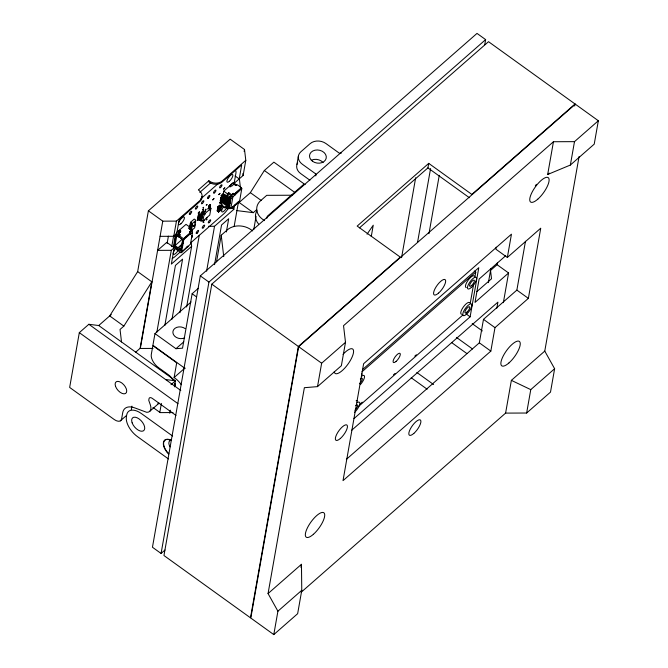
<?xml version="1.0" encoding="UTF-8"?>
<svg xmlns="http://www.w3.org/2000/svg" width="668" height="668" viewBox="0 0 668 668"><rect width="100%" height="100%" fill="white"/><g stroke="black" fill="none" stroke-linecap="round" stroke-linejoin="round"><path stroke-width="1" d="M201.41 220.139L201.06 221.108L202.755 213.484C209.443 208.633 203.114 212.332 205.368 211.347M203.389 209.117L202.897 209.794L203.548 209.343M203.69 220.899C202.12 221.016 205.493 220.056 203.581 220.59M205.661 209.71C204.074 209.911 207.481 208.817 205.552 209.41M207.322 217.701C207.506 216.382 206.086 219.371 207.155 217.451M209.109 206.721L209.201 206.195L208.541 206.788L209.243 206.579L210.053 204.717C207.122 205.61 212.416 209.243 208.909 206.32M181.028 238.693L182.865 240.012L175.759 233.95L178.197 236.038L178.256 235.361L176.435 234.435M173.463 246.016L173.63 245.34L173.53 246.584L176.026 247.995M230.109 186.572C229.959 184.861 232.322 183.074 233.767 182.965L234.443 183.449L234.268 184.234L235.253 184.752L234.443 183.449M230.076 202.68L229.909 203.356L229.867 202.947M190.756 223.947C190.697 225.341 189.219 226.001 191.415 227.713C193.778 228.748 188.117 231.12 190.246 227.446M190.096 224.598L191.741 225.842C191.273 227.295 193.394 226.018 191.415 227.713M179.099 249.64L180.936 250.968L181.07 249.932L179.634 248.897L179.007 250.133L177.371 248.396L182.406 243.711M195.574 222.427C195.006 220.958 194.839 229.734 193.803 225.425M174.39 386.856L175.467 380.777L98.722 325.533L88.852 324.289L79.317 332.647L69.656 387.432L114.22 419.512A8.459 4.534 48.8 0 0 121.618 418.911L122.712 412.732A20.675 11.089 48.8 0 1 134.702 407.872L146.651 412.29A11.239 6.029 48.8 0 0 150.342 404.891L148.755 400.316L149.047 398.671A3.757 2.021 48.8 0 1 152.337 398.395L175.96 415.404M137.666 271.625L151.828 281.821L123.847 326.126L109.686 315.922L137.666 271.625L148.388 210.812L230.143 139.169L244.521 149.515L245.791 160.337L243.119 175.509L233.925 183.5M151.828 281.821L140.105 348.304L135.495 352.345M148.388 210.812L162.767 221.158L140.313 348.462L153.014 348.412M131.312 409.668L131.938 406.136M167.142 243.327L168.411 236.155M191.015 302.011L154.976 333.599L152.905 345.289L184.986 368.385M171.743 246.642L173.73 235.37M156.88 332.054L171.292 250.316L174.239 247.728L166.766 242.35L157.615 250.375L171.292 250.316M160.086 236.338L173.763 236.28L176.444 221.108L200.041 200.433A9.21 7.139 10 0 0 198.839 190.238L198.404 189.929L208.875 180.752L209.309 181.061A9.21 7.139 10 0 0 222.194 181.011L245.791 160.337M173.53 246.584L173.546 245.548M173.939 246.35L173.697 245.624M176.001 234.652L175.216 234.877L173.738 245.406M174.097 246.041L176.026 235.086L176.845 235.286L175.033 245.582L174.097 246.041L177.371 248.396M174.206 247.068L174.674 246.492M174.239 247.728L171.35 264.111L191.641 246.325L191.182 242.392M174.323 246.96L174.406 246.492M176.469 234.794L176.628 234.293M176.736 234.794L176.811 234.326M174.916 247.193L174.999 246.726L175.701 247.761M177.062 235.027L177.137 234.56M175.041 247.477L175.058 246.868M177.187 235.311L177.204 234.702M175.333 247.686L175.417 247.218M177.479 235.52L177.554 235.052M178.256 235.361L179.116 235.988L180.068 235.144L178.197 233.8L180.585 231.712L179.333 230.811L178.289 231.37L179.249 231.278M175.517 247.728L175.601 247.252M177.663 235.562L177.738 235.094M177.847 235.595L177.93 235.128M178.54 231.278L178.623 230.811M178.114 234.268L178.323 233.099L180.711 231.011L179.458 230.109L186.021 224.364L189.712 227.02L189.503 228.189L192.384 230.26L192.092 231.896M176.886 248.613L175.926 248.312L176.16 247.594M179.166 231.771L179.458 230.109M176.36 248.621L176.97 248.145L176.811 249.732L180.978 252.738L187.875 246.225L186.364 247.544M178.59 235.988L179.032 236.455L180.193 234.443L178.323 233.099M176.97 248.145L176.811 249.732M179.241 235.278L179.082 236.864L179.032 236.455M180.502 232.18L180.711 231.011M164.846 325.425L175.425 265.413L182.581 259.142L172.002 319.154M182.957 242.96L181.604 244.739L182.873 243.428M182.022 242.4L182.105 241.933M180.936 250.968L182.882 239.637M180.978 252.738L182.589 250.851M181.078 252.178L181.512 252.487L183.792 239.57L183.458 238.701L190.246 232.748L189.729 231.596L191.273 230.243L188.401 228.172L189.712 227.02M189.729 231.596L189.52 232.773L192.384 230.26M191.273 230.243L191.073 231.412L192.509 232.447L190.271 234.41L190.246 232.748M181.512 252.487L190.447 244.146L192.509 232.447M159.786 412.498L161.397 403.389M179.934 312.724L191.641 246.325M197.444 220.156C198.53 217.568 200.275 221.392 201.335 219.346L201.678 219.588C200.567 222.01 198.839 218.119 197.786 220.407L197.536 219.638L198.905 218.444L200.617 219.263L201.193 218.595L199.114 217.877L197.653 218.987L197.995 219.238L197.745 218.469C198.997 215.772 200.943 220.181 202.095 217.25L201.744 217M197.653 218.987L197.745 218.469M200.525 217.442C202.847 218.862 198.697 216.549 198.204 218.069L197.953 217.292C198.697 214.086 201.11 218.411 201.602 216.248L202.396 215.555L202.045 215.313M201.602 216.248L199.532 215.539L198.413 216.9L198.154 216.123L199.523 214.937L201.235 215.756L201.811 215.079L199.74 214.37L198.271 215.48L198.613 215.731L198.363 214.954C199.44 212.357 201.185 216.19 202.254 214.144L202.596 214.386C201.928 216.298 199.264 214.637 199.273 214.161M198.271 215.48L198.363 214.954M197.786 220.407L197.887 219.881C198.93 217.601 200.659 221.492 201.769 219.071L201.427 218.82M198.204 218.069L197.953 217.292M198.354 219.363C198.813 217.217 201.143 221.425 201.886 218.419L201.544 218.177M198.655 217.668C198.638 218.144 201.31 219.805 201.978 217.902L201.636 217.651M198.062 216.649L198.972 215.856C199.431 213.71 201.761 217.918 202.504 214.912L202.162 214.662M198.697 219.613L198.788 219.087M198.905 218.444L198.997 217.918M199.106 217.275C199.348 215.472 201.419 219.613 202.187 216.724L201.845 216.482M199.314 216.106L199.406 215.58M199.523 214.937L199.615 214.411M198.822 219.572L198.914 219.046M199.022 218.403L199.114 217.877M199.231 217.234L199.323 216.708M199.44 216.065L199.532 215.539M199.64 214.887L199.74 214.37M198.955 219.605L199.198 218.753M199.156 218.436L199.398 217.584M199.365 217.267C199.206 214.929 198.763 218.202 199.607 216.415M199.573 216.098L199.816 215.246M199.774 214.929L200.016 214.077M199.223 219.346L199.314 218.82M199.423 218.177L199.523 217.651M199.932 215.313L198.972 215.856M200.049 214.662L200.141 214.144M200.024 220.306L200.116 219.78M200.483 217.209L200.149 219.137L202.88 221.1L209.752 215.071L210.946 208.324L209.568 206.963M200.642 216.799L200.734 216.273M200.851 215.63L201.335 212.391L203.631 210.378M200.291 220.039L200.383 219.521M200.5 218.87L200.592 218.352M200.701 217.701L199.724 216.482M201.001 216.006L201.043 216.574L201.26 216.006M201.118 215.363L201.21 214.837M200.542 220.039L200.634 219.513M200.751 218.87L200.843 218.344M200.959 217.693L202.304 216.081L201.953 215.831M201.369 215.355L201.46 214.837M200.893 220.281L200.984 219.764M201.177 220.248L201.703 217.242M202.062 215.238L202.412 213.234L205.276 210.721M181.287 384.701A15.038 8.066 48.8 0 0 174.106 377.537L176.703 362.824L152.847 345.648L151.285 354.508A11.272 6.054 48.8 0 0 158.667 367.734L168.044 374.481A11.272 6.054 48.8 0 1 173.296 380.117M186.614 307.029L199.264 235.295M208.875 180.752L209.109 182.197A9.21 7.139 10 0 0 221.993 182.147L241.691 164.896L239.211 178.932L235.061 175.943M202.88 221.1L204.066 214.353L210.946 208.324M169.747 413.191L170.282 410.152M198.371 288.275L192.133 293.745L182.539 348.17L175.96 348.704L154.976 333.599M208.992 206.136L209.142 205.51M209.017 206.637L209.109 206.111M210.053 204.717L210.303 205.485L209.393 206.278M210.094 206.654L209.844 205.886M210.303 205.485L210.395 204.959M210.094 207.498L210.186 206.971M210.395 207.264L209.493 205.761L210.453 207.948L210.487 206.738M210.036 210.286L210.078 209.076M484.734 44.731L485.636 39.612L477.01 33.4L200.308 275.876L152.454 547.251L161.08 553.463L165.004 550.023M217.776 207.715C218.294 204.684 219.972 212.641 221.275 206.804M206.596 271.225L214.52 226.285L233.85 209.343L234.577 205.243M221.4 202.421C224.214 203.339 224.607 201.11 221.484 201.953L219.906 203.155L220.006 202.337L221.692 200.993L221.609 201.46M220.315 200.817L220.415 199.991C225.634 195.607 216.791 203.531 221.818 200.083L221.893 199.615C225.016 198.772 224.623 201.001 221.818 200.083M222.227 197.745L224.64 197.352L222.31 197.277L220.732 198.479L220.832 197.653L222.511 196.317L222.436 196.784M222.636 195.407C225.45 196.325 225.842 194.087 222.72 194.939L221.141 196.142L221.242 195.315L222.928 193.97M218.57 211.848L219.229 208.099L221.325 206.128L220.031 205.134L217.793 207.063L217.217 210.871L218.57 211.956M221.325 206.128L220.799 210.028L218.628 211.948L219.246 208.575M220.791 209.552L218.962 211.297M219.939 205.185C220.34 205.994 219.221 205.076 217.877 207.13L220.089 205.243M220.498 203.214L221.484 201.953M220.908 200.876L221.893 199.615M221.325 198.538L222.31 197.277M221.734 196.2L222.72 194.939M221.434 201.076L219.906 203.155M221.768 199.206L221.851 198.738M222.26 196.4L220.732 198.479M222.678 194.062L222.753 194.455M219.321 208.717L221.392 206.688L219.371 208.8M228.59 205.702L222.018 200.976L222.185 200.041L228.757 204.767L228.59 205.702L229.825 205.026L230.151 203.147L228.757 204.767M229.007 203.364L222.436 198.638L222.603 197.695L229.166 202.429L229.007 203.364L230.235 202.68L230.56 200.809L229.166 202.429M229.416 201.026L222.845 196.292L223.012 195.357L229.583 200.091L229.416 201.026L230.644 200.342L230.978 198.471L229.583 200.091M223.755 191.148L223.262 193.954L230.226 198.738L231.061 198.004L231.637 194.73L233.19 193.369L234.677 193.67L241.465 187.716L237.299 184.719L235.821 185.554L233.95 184.209L231.562 186.297L230.318 185.403L223.755 191.148L227.446 193.812L227.245 194.981L230.118 197.052L229.825 198.688M222.786 205.544L221.893 204.517M224.44 207.063L221.617 206.303L222.118 205.21M161.08 553.463L208.934 282.088L485.636 39.612M222.452 206.905C223.63 205.46 220.34 205.535 222.878 206.061M223.463 202.412L223.546 201.945M223.872 200.074L223.955 199.607M224.289 197.736L224.373 197.269M224.698 195.398L224.782 194.931M214.545 264.67L221.542 224.999L228.698 218.728L226.369 231.955M228.055 208.742L228.347 207.105L221.776 202.379L221.283 205.185L224.974 207.848L225.183 206.679L228.055 208.742L229.366 207.598L230.802 208.633L233.049 206.671L232.197 207.706L230.71 207.406M211.806 284.159L163.961 555.534L250.5 617.833L298.354 346.458L400.291 257.13L357.171 226.076L428.731 163.368L471.858 194.421L575.056 103.983L488.517 41.683L211.806 284.159L298.354 346.458M216.524 261.856L221.225 235.203L227.37 229.825A16.917 13.109 10 0 1 251.043 229.734L252.696 230.928M227.245 194.981L228.556 193.829L228.765 192.66L231.637 194.73M230.042 186.005L232.798 183.057M230.026 187.065L230.318 185.403M232.973 183.441L233.057 182.965M233.683 183.433L233.767 182.965M234.142 183.299L235.946 173.054A9.544 3.19 -54.2 0 0 234.911 170.407M234.268 184.234L234.326 183.558M234.593 184.468L234.677 184.001M230.118 197.052L232.982 194.538L233.19 193.369M234.777 184.502L234.86 184.034M230.802 208.633L232.865 196.935L241.799 188.593L241.465 187.716M234.961 184.543L235.044 184.076M235.311 184.894L235.395 184.426M236.647 185.42L236.171 184.694L235.704 185.27L235.386 184.351M235.971 185.27L236.171 184.694M235.211 194.363L234.577 194.229L234.677 193.67M236.597 185.003L236.522 185.47L234.017 183.675M244.162 151.536L244.521 149.515M234.159 226.327L238.484 201.803M239.094 201.193L234.468 205.727M241.799 188.593L239.528 201.502L232.94 207.28M253.74 229.642L256.094 216.307M266.899 218.277L267.25 216.298L303.756 184.301M298.454 155.736L296.809 165.088A11.272 8.734 10 0 0 300.7 173.596L309.877 180.201M315.363 175.726L315.688 173.855L302.345 164.253A11.272 8.734 10 0 1 300.876 151.77L310.177 143.62A11.272 8.734 10 0 1 325.959 143.553L339.302 153.164L341.281 153.156M598.344 120.749L574.488 141.649L553.446 141.733L547.676 174.49L570.363 165.046L594.219 144.146L598.344 120.749L575.34 104.191L298.638 346.667L250.792 618.042L273.788 634.6L297.644 613.7L301.769 590.303L301.46 564.301L268.06 593.568L277.913 611.203L273.788 634.6M268.06 593.568L304.366 387.699L317.517 386.622L341.373 365.713L345.498 342.325L343.536 325.683L553.446 141.733M317.517 386.622L321.642 363.225L345.498 342.325M300.917 567.374L301.46 564.301M371.266 236.472L373.245 225.208L367.041 234.201M401.577 257.656L415.663 177.755M359.484 227.863L427.929 167.885L428.731 163.368M417.533 242.476L430.576 168.545M428.973 233.683L439.26 175.35M470.222 303.447L473.612 284.226M474.865 277.145L475.75 272.085L474.255 271.008M353.973 418.602L470.13 316.816L478.797 267.684L362.632 369.479M488.383 282.656L490.888 268.419M346.366 459.35L479.34 342.826L483.482 319.354L516.873 290.096L525.482 241.273M496.207 247.152L495.856 249.172L507.354 257.456L540.746 228.189L528.371 298.371L494.98 327.637L490.838 351.109L343.01 480.651L363.626 363.709L511.463 234.167L507.354 257.456M476.927 291.557L491.514 278.773L490.537 270.448L497.092 264.703L497.451 262.666M496.833 308.207L497.91 302.128L351.577 430.351M503.363 302.662L508.59 272.978L497.092 264.703M301.168 592.249L505.601 413.108L511.371 380.359L544.771 351.092L579.081 156.487M574.697 106.028L575.056 103.983M505.601 413.108L526.643 413.024L530.768 389.628L554.624 368.728L544.771 351.092M570.363 165.046L574.488 141.649M554.624 368.728L550.499 392.124L526.643 413.024M190.48 222.369L192.225 223.596L196 220.281L194.229 219.062L190.555 222.285L190.246 223.822L191.95 225.058L192.718 224.648L191.741 225.842M189.829 226.377L191.507 227.688L191.282 228.807L189.562 227.537L189.762 226.469M194.947 226.243L194.664 227.813L191.749 230.326M195.273 224.373L195.081 225.508M203.064 211.414L203.448 210.645M203.072 207.848C204.642 206.045 202.429 209.092 203.256 207.748M206.654 204.717C208.224 204.191 204.625 205.878 206.905 204.625M203.398 222.536L203.974 222.068L203.072 222.561M208.934 208.266L208.9 207.798L208.024 208.767M206.98 219.396L206.053 219.947L206.771 219.288M209.293 206.512L209.109 206.061M210.119 210.203L210.069 209.685M228.347 207.105L229.742 205.493L229.157 208.767L226.285 206.696L224.974 207.848M238.61 202.938L250.35 192.66L264.344 170.507L273.88 162.149L305.101 184.618M220.799 210.028L218.653 211.906M202.788 209.485L203.03 209.927M221.242 195.315L221.818 195.732M230.209 185.328L230.193 186.105M200.809 220.674L201.06 221.108M220.832 197.653L221.409 198.07M220.415 199.991L220.991 200.408M220.006 202.337L220.582 202.746M195.615 222.511L194.872 222.978L195.707 221.651M221.617 206.303L222.644 205.368M199.757 192.401L210.696 182.815M200.442 199.139L218.428 183.383M176.419 232.606L178.364 230.903M173.763 236.28L176.719 233.691L179.191 219.655L199.841 201.569A9.21 7.139 10 0 0 201.903 196.459M178.807 231.738L180.243 230.477M209.284 206.93L210.186 206.128M207.765 209.092L209.911 207.214M197.862 217.818L199.206 216.749M227.446 193.812L228.765 192.66M217.684 207.648L219.121 206.395M181.713 239.728L175.033 245.582L177.905 247.653M234.577 194.229L241.373 188.284M183.358 239.261L190.155 233.307M219.313 208.166L221.409 206.128L219.263 208.007M183.792 239.57L190.372 233.8M177.287 248.888L182.297 244.496M179.634 248.897L181.88 246.926M179.817 252.379L175.125 256.495A9.544 3.19 -54.2 0 1 172.235 258.349M190.764 242.793L223.596 214.019A9.544 3.19 -54.2 0 0 228.189 208.525M232.297 207.147L238.334 201.853M98.722 325.533L111.239 314.561M123.847 326.126L120.04 329.458L121.509 341.941M236.547 210.554L253.314 212.674L256.687 209.719M175.96 348.704L183.758 341.874M120.29 420.915L126.16 415.772M174.106 377.537L184.961 368.026M170.991 384.701L175.467 380.777L165.597 379.533M149.574 411.488L159.109 403.13A11.239 6.029 48.8 0 1 157.815 403.781M547.676 174.49L549.23 173.121M361.947 371.817L475.75 272.085M505.684 255.752L479.123 279.032L474.998 302.42L508.59 272.978M360.687 403.539L362.248 402.169M393.485 374.798L395.055 373.429M414.828 356.102L416.373 354.741M358.482 406.495L462.874 315.02M277.913 611.203L301.769 590.303M190.689 223.446L190.246 223.822L192.042 225.066M219.179 208.015L221.375 206.22M292.601 195.231L266.724 195.332L260.587 200.717A16.917 13.109 10 0 0 262.791 219.438L264.445 220.632M162.767 221.158L176.444 221.108M208.658 226.31L214.52 226.285M172.987 412.557L160.161 412.607L152.972 407.438M222.436 198.638L229.4 203.414M232.982 194.538L235.111 194.972M511.371 380.359L530.768 389.628M204.066 214.353L201.335 212.391M189.921 225.701L191.708 226.936M189.587 227.571L191.382 228.807M427.929 167.885L469.37 197.711M516.873 290.096L528.371 298.371M483.482 319.354L494.98 327.637M466.03 313.86L470.13 316.816M264.344 170.507L294.705 192.367M472.201 323.621L482.346 330.927M479.34 342.826L490.838 351.109M456.428 337.382L472.501 348.955M250.35 192.66L261.322 200.559M451.693 342.626L466.915 353.581M228.556 193.829L232.865 196.935M239.152 202.471L253.314 212.674M223.655 194.004L230.226 198.738M224.39 195.064L230.143 199.206M224.064 196.935L229.809 201.076M223.98 197.402L229.725 201.544M223.571 199.74L229.316 203.882M223.237 201.619L228.99 205.752M231.362 207.548L233.85 209.343M223.154 202.087L228.907 206.22M221.701 205.836L222.536 206.445M221.075 206.829L220.999 207.239M217.317 210.286L217.259 211.03M218.728 211.497L220.866 209.468M416.865 372.493L433.607 384.543M411.229 377.754L427.128 389.202M179.291 235.695L183.458 238.701M183.525 240.313L182.514 239.587L183.441 240.781M176.026 235.086L179.3 237.449M181.688 244.271L182.698 244.997M173.613 246.116L177.02 248.563M200.308 275.876L208.934 282.088M298.638 346.667L321.642 363.225M192.133 293.745L196.308 296.751M88.852 324.289L180.794 390.471M79.317 332.647L178.022 403.706M172.603 436.037L141.516 413.651A16.917 9.076 48.8 0 0 126.72 414.87A28.691 15.397 48.8 0 0 126.344 419.83A16.917 9.076 48.8 0 0 137.466 436.63L168.486 458.966M189.896 225.667L191.616 226.928L191.833 225.817L190.163 224.506M190.555 222.285L192.225 223.596M189.503 228.247L191.173 229.558M230.769 197.795L230.736 198.68L230.685 198.262M187.875 246.225L188.1 246.709M315.688 173.855L315.914 175.776M242.885 173.538L243.119 175.509M239.369 178.723L240.413 187.574M221.225 235.203L223.747 256.604M297.01 164.353A11.272 8.734 10 0 1 297.669 162.95M311.397 160.22A8.459 6.555 10 0 1 323.12 162.6M168.612 453.981A11.272 6.054 48.8 0 1 163.409 442.6A11.272 6.054 48.8 0 1 171 440.421M168.845 453.772A11.272 6.054 48.8 0 1 163.652 442.391A11.272 6.054 48.8 0 1 171.242 440.212M170.014 446.892A7.515 4.033 48.8 0 1 171.175 440.27M343.026 354.349A15.038 5.018 -54.2 0 1 353.547 350.725A15.038 5.018 -54.2 0 1 344.78 368.093A15.038 5.018 -54.2 0 1 334.259 371.717M536.387 184.318A15.038 5.018 -54.2 0 1 535.302 185.946M361.68 373.938A7.139 2.388 -54.2 0 1 362.24 374.23M461.571 314.269A7.139 2.388 -54.2 0 1 463.191 307.205A7.139 2.388 -54.2 0 1 469.646 302.654M356.161 400.725A7.139 2.388 -54.2 0 1 357.53 400.9M466.272 287.599A7.139 2.388 -54.2 0 1 467.892 280.535A7.139 2.388 -54.2 0 1 474.347 275.984M360.353 379.015A3.757 1.252 -54.2 0 1 362.323 379.265A3.757 1.252 -54.2 0 1 359.526 383.691M355.685 405.601A3.757 1.252 -54.2 0 1 357.656 405.852A3.757 1.252 -54.2 0 1 354.858 410.277M361.864 376.017A7.139 2.388 -54.2 0 1 364.461 377.37A7.139 2.388 -54.2 0 1 360.353 384.609M357.163 402.687A7.139 2.388 -54.2 0 1 359.618 404.649A7.139 2.388 -54.2 0 1 354.449 412.457M174.891 383.374A11.272 6.054 48.8 0 1 175.459 385.686M184.669 337.841A7.515 5.828 10 0 1 174.649 336.163A7.515 5.828 10 0 1 175.033 328.272A7.515 5.828 10 0 1 185.119 328.581M258.524 223.955A16.917 13.109 10 0 1 256.971 210.721M191.532 236.105A1.879 0.626 -54.2 0 1 192.534 236.088A1.879 0.626 -54.2 0 1 191.432 238.134M226.97 207.272A4.701 1.57 -54.2 0 1 222.177 211.99A4.701 1.57 -54.2 0 1 223.605 206.846M177.922 250.767A4.701 1.57 -54.2 0 1 173.338 254.274A4.701 1.57 -54.2 0 1 175.901 248.404M198.246 213.125L199.406 211.856L198.246 213.125M204.308 214.787L205.126 213.902L204.308 214.787M212.783 199.882L213.944 198.621L212.783 199.882M218.778 194.63L219.947 193.361L218.778 194.63M223.646 189.111L224.807 187.842L223.646 189.111M229.583 205.493L229.533 204.817L229.583 205.493M230.41 200.809L230.36 200.133L230.41 200.809M193.945 225.751L193.82 226.335L193.945 225.751M210.278 207.907L210.245 209.117L210.278 207.907M228.698 205.544L229.141 206.011L228.698 205.544M229.116 203.206L229.558 203.673L229.116 203.206M229.525 200.868L229.967 201.335L229.525 200.868M229.934 198.53L230.376 198.997L229.934 198.53M312.541 161.289A8.459 6.555 10 0 0 326.193 158.266A8.459 6.555 10 0 0 314.987 150.2A8.459 6.555 10 0 0 312.541 161.289M132.13 422.819A8.459 4.534 48.8 0 0 143.336 430.885A8.459 4.534 48.8 0 0 139.128 418.953A8.459 4.534 48.8 0 0 132.13 422.819M508.924 362.958A15.038 5.018 -54.2 0 0 519.662 341.682A15.038 5.018 -54.2 0 0 503.129 356.161A15.038 5.018 -54.2 0 0 508.924 362.958M313.384 534.308A15.038 5.018 -54.2 0 0 324.122 513.032A15.038 5.018 -54.2 0 0 307.589 527.511A15.038 5.018 -54.2 0 0 313.384 534.308M537.782 199.181A15.038 5.018 -54.2 0 0 548.52 177.905A15.038 5.018 -54.2 0 0 531.995 192.384A15.038 5.018 -54.2 0 0 537.782 199.181M340.363 438.484A9.394 3.14 -54.2 0 0 347.076 425.182A9.394 3.14 -54.2 0 0 336.747 434.233A9.394 3.14 -54.2 0 0 340.363 438.484M438.575 293.093A9.394 3.14 -54.2 0 0 445.289 279.792A9.394 3.14 -54.2 0 0 434.96 288.843A9.394 3.14 -54.2 0 0 438.575 293.093M413.834 433.423A9.394 3.14 -54.2 0 0 420.539 420.13A9.394 3.14 -54.2 0 0 410.21 429.182A9.394 3.14 -54.2 0 0 413.834 433.423M115.539 386.354A7.515 4.033 48.8 0 0 125.492 393.527A7.515 4.033 48.8 0 0 121.751 382.923A7.515 4.033 48.8 0 0 115.539 386.354M396.074 361.43A5.636 1.887 -54.2 0 0 400.099 353.447A5.636 1.887 -54.2 0 0 393.903 358.875A5.636 1.887 -54.2 0 0 396.074 361.43M471.575 285.537A3.757 1.252 -54.2 0 0 474.255 280.218A3.757 1.252 -54.2 0 0 470.122 283.833A3.757 1.252 -54.2 0 0 471.575 285.537M466.924 312.165A3.757 1.252 -54.2 0 0 469.604 306.846A3.757 1.252 -54.2 0 0 465.471 310.461A3.757 1.252 -54.2 0 0 466.924 312.165M466.556 314.21A7.139 2.388 -54.2 0 0 471.658 304.107A7.139 2.388 -54.2 0 0 463.809 310.979A7.139 2.388 -54.2 0 0 466.556 314.21M471.266 287.541A7.139 2.388 -54.2 0 0 476.359 277.437A7.139 2.388 -54.2 0 0 468.51 284.309A7.139 2.388 -54.2 0 0 471.266 287.541M229.374 181.287A4.701 1.57 -54.2 0 0 232.723 174.64A4.701 1.57 -54.2 0 0 227.563 179.166A4.701 1.57 -54.2 0 0 229.374 181.287M214.537 192.81A1.879 0.626 -54.2 0 0 215.873 190.146A1.879 0.626 -54.2 0 0 213.81 191.958A1.879 0.626 -54.2 0 0 214.537 192.81M180.903 223.763A4.701 1.57 -54.2 0 0 184.259 217.117A4.701 1.57 -54.2 0 0 179.091 221.642A4.701 1.57 -54.2 0 0 180.903 223.763M209.293 222.519A1.879 0.626 -54.2 0 0 210.637 219.856A1.879 0.626 -54.2 0 0 208.575 221.667A1.879 0.626 -54.2 0 0 209.293 222.519M220.59 187.499A1.879 0.626 -54.2 0 0 221.935 184.836A1.879 0.626 -54.2 0 0 219.872 186.648A1.879 0.626 -54.2 0 0 220.59 187.499M196.359 208.733A1.879 0.626 -54.2 0 0 197.695 206.078A1.879 0.626 -54.2 0 0 195.632 207.89A1.879 0.626 -54.2 0 0 196.359 208.733M208.474 198.12A1.879 0.626 -54.2 0 0 209.819 195.457A1.879 0.626 -54.2 0 0 207.748 197.269A1.879 0.626 -54.2 0 0 208.474 198.12M197.177 233.14A1.879 0.626 -54.2 0 0 198.521 230.477A1.879 0.626 -54.2 0 0 196.45 232.289A1.879 0.626 -54.2 0 0 197.177 233.14M203.239 227.83A1.879 0.626 -54.2 0 0 204.575 225.166A1.879 0.626 -54.2 0 0 202.513 226.978A1.879 0.626 -54.2 0 0 203.239 227.83M202.412 203.431A1.879 0.626 -54.2 0 0 203.757 200.767A1.879 0.626 -54.2 0 0 201.694 202.579A1.879 0.626 -54.2 0 0 202.412 203.431M190.297 214.044A1.879 0.626 -54.2 0 0 191.641 211.389A1.879 0.626 -54.2 0 0 189.57 213.192A1.879 0.626 -54.2 0 0 190.297 214.044"/></g></svg>
